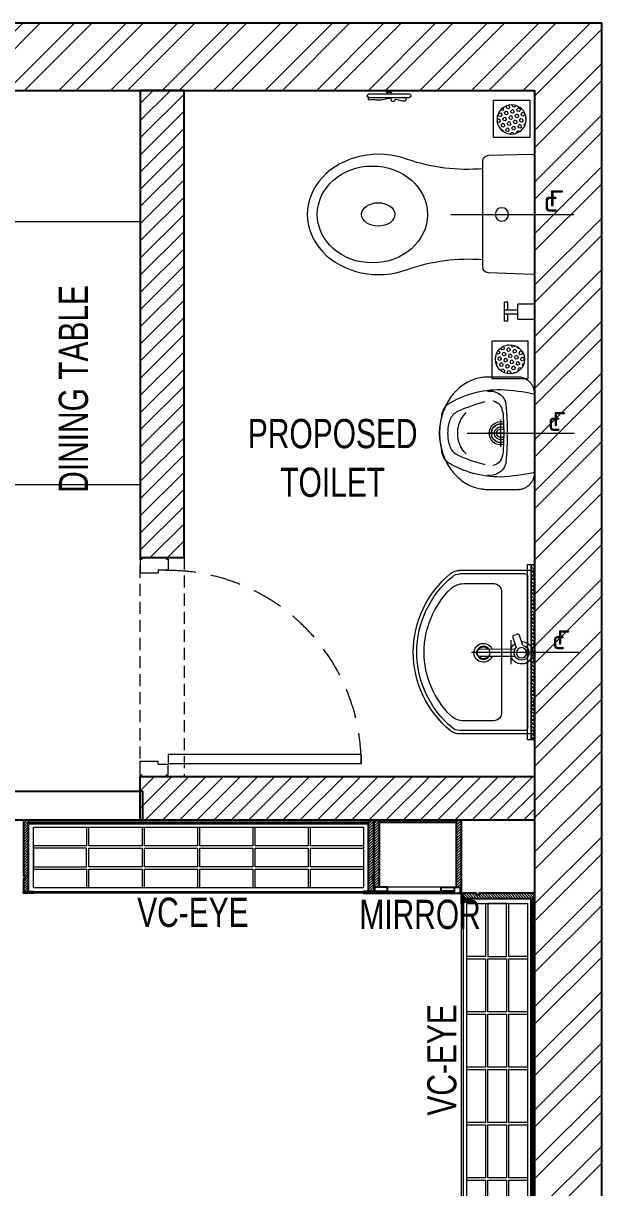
# Model space of a CAD drawing. Header units: feet. Extents: x 9387391 to 9401271, y -6779689 to -6765394.
# Drawn here: x 9399291 to 9401271, y -6769382 to -6765394 of the extents above; entities that cross this region are included whole.
import ezdxf

# ---------------------------------------------------------------- set-up
doc = ezdxf.new("R2010")
doc.units = ezdxf.units.FT
doc.header["$LTSCALE"] = 33
doc.header["$MEASUREMENT"] = 0
for name, pattern in [('a_p6_plan_L18$0$HIDDEN', [0.375, 0.25, -0.125]), ('CENTER', [2, 1.25, -0.25, 0.25, -0.25]), ('DOT2', [0.125, 0, -0.125]), ('HIDDEN', [9.524999999999995, 6.349999999999997, -3.174999999999998]), ('HIDDEN2', [4.7624999999999975, 3.174999999999998, -1.587499999999999])]:
    doc.linetypes.add(name, pattern=pattern)
doc.layers.add('A-WALL', color=1, linetype='Continuous')
for name, color, linetype, lineweight in [('centerline-toilets', 2, 'CENTER', 13), ('Door', 2, 'Continuous', 13), ('ele', 252, 'Continuous', 13), ('Fhitting', 152, 'Continuous', 30), ('LENS-DOOR', 34, 'Continuous', 20), ('LENS-PARTITION', 21, 'Continuous', 25), ('LENS-TEXT', 31, 'Continuous', 5), ('LENS_CURTAIN', 5, 'a_p6_plan_L18$0$HIDDEN', 9), ('LENS_TEXT', 31, 'Continuous', 5), ('LK-FF&E WALL', 1, 'Continuous', 9), ('LN-ELEVATION-1', 81, 'Continuous', 25), ('LN-ELEVATION-2', 103, 'Continuous', 20), ('LN-ELEVATION-3', 125, 'Continuous', 18), ('LN-ELEVATION-4', 145, 'Continuous', 13), ('LN-HATCH', 251, 'Continuous', 0), ('Mirror', 150, 'Continuous', 20), ('Panelling', 65, 'Continuous', 18), ('PARTITION', 22, 'Continuous', 30), ('PLANO-CARPET', 3, 'Continuous', 18), ('PLANO-TXT', 252, 'Continuous', 5), ('Toilet', 5, 'Continuous', 9)]:
    doc.layers.add(name, color=color, linetype=linetype, lineweight=lineweight)
doc.styles.add('LK TXT', font='GILC____.TTF', dxfattribs={"height": 100})
doc.styles.get("Standard").update_dxf_attribs({"font": 'GILC____.TTF'})
pattern_1 = [(45, (7858054.083674966, 3504049.203216764), (-4.490128060534575, 4.490128060534575), [])]

# ---------------------------------------------------------------- blocks, each defined once
blk = doc.blocks.new('VC HD 1200')
at = {"layer": 'LN-HATCH', "ltscale": 0.5}
h = blk.add_hatch(dxfattribs=at)
h.set_pattern_fill('ANSI31', color=256, scale=2)
h.set_pattern_definition([(45, (3760859.752907088, 1795248.935917533), (-4.490128060534575, 4.490128060534575), [])])
h.paths.add_polyline_path([(-1200, 250), (-1200, 60), (-1194, 60), (-1194, 50), (-1200, 50), (-1200, 6), (-1182, 6), (-1182, 250)])
h = blk.add_hatch(dxfattribs=at)
h.set_pattern_fill('ANSI31', color=256, scale=2)
h.set_pattern_definition(pattern_1)
h.paths.add_polyline_path([(0, 250), (0, 60), (-6, 60), (-6, 50), (0, 50), (0, 6), (-18, 6), (-18, 250)])
h = blk.add_hatch(dxfattribs=at)
h.set_pattern_fill('ANSI31', color=256, scale=2)
h.set_pattern_definition([(45, (7858047.083674965, 3504049.203216764), (-4.490128060534575, 4.490128060534575), [])])
h.paths.add_polyline_path([(-1165, 6), (-1165, 0), (-1200, 0), (-1200, 6)])
h = blk.add_hatch(dxfattribs=at)
h.set_pattern_fill('ANSI31', color=256, scale=2)
h.set_pattern_definition(pattern_1)
h.paths.add_polyline_path([(-28, 6), (-28, 0), (0, 0), (0, 6)])
at = {"layer": 'LN-ELEVATION-1', "ltscale": 0.5}
for points in [[(-1200, 250), (-1200, 60), (-1194, 60), (-1194, 50), (-1200, 50), (-1200, 6), (-1182, 6), (-1182, 250)], [(-18, 238), (-1182, 238), (-1182, 244), (-18, 244)], [(0, 250), (0, 60), (-6, 60), (-6, 50), (0, 50), (0, 6), (-18, 6), (-18, 250)], [(-1165, 6), (-1165, 0), (-1200, 0), (-1200, 6)], [(-35, 6), (-35, 0), (0, 0), (0, 6)]]:
    blk.add_lwpolyline(points, close=True, dxfattribs=at)
at = {"layer": 'LN-ELEVATION-3', "ltscale": 0.5}
for p, q in [((-1182, 250), (-18, 250)), ((-1165, 6), (-35, 6)), ((-35, 0), (-1165, 0))]:
    blk.add_line(p, q, dxfattribs=at)
for points in [[(-1165.000000000465, 226), (-35, 226), (-35, 18), (-1165.000000000465, 18)], [(-1165.000000000465, 226), (-983.3333333334886, 226), (-983.3333333334886, 162), (-1165.000000000465, 162)], [(-975.3333333334886, 226), (-793.6666666665112, 226), (-793.6666666665112, 162), (-975.3333333334886, 162)], [(-785.6666666665112, 226), (-603.9999999995342, 226), (-603.9999999995342, 162), (-785.6666666665112, 162)], [(-595.9999999995342, 226), (-414.3333333325572, 226), (-414.3333333325572, 162), (-595.9999999995342, 162)], [(-406.3333333325572, 226), (-224.6666666655801, 226), (-224.6666666655801, 162), (-406.3333333325572, 162)], [(-216.6666666655801, 226), (-34.99999999860302, 226), (-34.99999999860302, 162), (-216.6666666655801, 162)], [(-1165.000000000465, 90), (-983.3333333334886, 90), (-983.3333333334886, 154), (-1165.000000000465, 154)], [(-975.3333333334886, 154), (-793.6666666665112, 154), (-793.6666666665112, 90), (-975.3333333334886, 90)], [(-785.6666666665112, 154), (-603.9999999995342, 154), (-603.9999999995342, 90), (-785.6666666665112, 90)], [(-595.9999999995342, 154), (-414.3333333325572, 154), (-414.3333333325572, 90), (-595.9999999995342, 90)], [(-406.3333333325572, 154), (-224.6666666655801, 154), (-224.6666666655801, 90), (-406.3333333325572, 90)], [(-216.6666666655801, 154), (-34.99999999860302, 154), (-34.99999999860302, 90), (-216.6666666655801, 90)], [(-1165.000000000465, 82), (-983.3333333334886, 82), (-983.3333333334886, 18), (-1165.000000000465, 18)], [(-975.3333333334886, 82), (-793.6666666665112, 82), (-793.6666666665112, 18), (-975.3333333334886, 18)], [(-785.6666666665112, 82), (-603.9999999995342, 82), (-603.9999999995342, 18), (-785.6666666665112, 18)], [(-595.9999999995342, 82), (-414.3333333325572, 82), (-414.3333333325572, 18), (-595.9999999995342, 18)], [(-406.3333333325572, 82), (-224.6666666655801, 82), (-224.6666666655801, 18), (-406.3333333325572, 18)], [(-216.6666666655801, 82), (-34.99999999860302, 82), (-34.99999999860302, 18), (-216.6666666655801, 18)]]:
    blk.add_lwpolyline(points, close=True, dxfattribs=at)
blk = doc.blocks.new('MIRROR')
at = {"layer": 'LN-HATCH', "ltscale": 0.5}
h = blk.add_hatch(dxfattribs=at)
h.set_pattern_fill('ANSI31', color=256, scale=2)
h.set_pattern_definition([(45, (4060433.741624544, 1708720.786904081), (-4.490128060534575, 4.490128060534575), [])])
h.paths.add_polyline_path([(212.944788963403, 101.3407590774622), (230.944788963403, 101.3407590774622), (230.944788963403, -127.6592409225377), (212.944788963403, -127.6592409225377)])
h.paths.add_polyline_path([(230.944788963403, 95.34075907746227), (494.9447889634027, 95.34075907746227), (494.9447889634027, 101.3407590774622), (230.944788963403, 101.3407590774622)])
h.paths.add_polyline_path([(512.9447889634027, 101.3407590774622), (494.9447889634027, 101.3407590774622), (494.9447889634027, -127.6592409225377), (512.9447889634027, -127.6592409225377)])
at = {"layer": 'Defpoints'}
blk.add_lwpolyline([(512.9447889634027, 101.3407590774622), (212.944788963403, 101.3407590774622), (212.944788963403, -148.6592409225377), (512.9447889634027, -148.6592409225377)], close=True, dxfattribs=at)
at = {"layer": 'LN-ELEVATION-1'}
for points in [[(212.944788963403, 101.3407590774622), (230.944788963403, 101.3407590774622), (230.944788963403, -127.6592409225377), (212.944788963403, -127.6592409225377)], [(230.944788963403, 95.34075907746227), (494.9447889634027, 95.34075907746227), (494.9447889634027, 101.3407590774622), (230.944788963403, 101.3407590774622)], [(512.9447889634027, 101.3407590774622), (494.9447889634027, 101.3407590774622), (494.9447889634027, -127.6592409225377), (512.9447889634027, -127.6592409225377)], [(259.944788963403, -141.6592409225377), (259.944788963403, -127.6592409225377), (214.944788963403, -127.6592409225377), (214.944788963403, -148.6592409225377), (223.944788963403, -148.6592409225377), (223.944788963403, -147.1592409225377), (216.444788963403, -147.1592409225377), (216.444788963403, -141.6592409225377)], [(442.944788963403, -141.6592409225377), (442.944788963403, -127.6592409225377), (487.9447889634028, -127.6592409225377), (487.9447889634028, -148.6592409225377), (478.9447889634026, -148.6592409225377), (478.9447889634026, -147.1592409225377), (486.4447889634027, -147.1592409225377), (486.4447889634027, -141.6592409225377)], [(504.944788963403, -148.6592409225377), (504.944788963403, -147.1592409225377), (509.444788963403, -147.1592409225377), (509.444788963403, -129.1592409225377), (487.9447889634028, -129.1592409225377), (487.9447889634028, -127.6592409225377), (510.9447889634028, -127.6592409225377), (510.9447889634028, -148.6592409225377)]]:
    blk.add_lwpolyline(points, close=True, dxfattribs=at)
at = {"layer": 'LN-ELEVATION-2', "color": 4, "lineweight": 0}
blk.add_lwpolyline([(216.444788963403, -141.6592409225377), (486.4447889634027, -141.6592409225377), (486.4447889634027, -147.1592409225377), (216.444788963403, -147.1592409225377)], close=True, dxfattribs=at)
at = {"layer": 'LN-ELEVATION-2'}
blk.add_lwpolyline([(259.944788963403, -141.6592409225377), (442.944788963403, -141.6592409225377), (442.944788963403, -127.6592409225377), (259.944788963403, -127.6592409225377)], close=True, dxfattribs=at)
at = {"layer": 'LN-ELEVATION-4', "ltscale": 0.5}
blk.add_line((478.9447889634026, -148.6592409225377), (223.944788963403, -148.6592409225377), dxfattribs=at)
blk = doc.blocks.new('*U49')
at = {"layer": 'LENS-DOOR'}
for p, q in [((547491.5340860963, 1778573.792470721), (547491.5340861015, 1779235.250802686)), ((547522.7840861022, 1779235.250802684), (547491.5340861015, 1779235.250802686)), ((547522.7840861022, 1779235.250802684), (547522.7840861016, 1778573.792470719)), ((547447.2632527504, 1778568.584137418), (547452.4715860962, 1778568.584137408)), ((547447.2632527743, 1778484.134138692), (547447.2632527504, 1778568.584137418)), ((547452.4715860964, 1778573.792470733), (547488.9299194291, 1778573.792470716)), ((547452.4715860962, 1778568.584137408), (547452.4715860964, 1778573.792470733)), ((547488.9299194384, 1778539.938304114), (547488.9299194291, 1778573.792470716)), ((547522.7840861016, 1778573.792470719), (547491.5340860963, 1778573.792470721)), ((548192.0549194515, 1778573.792470724), (548155.5965861143, 1778573.792470736)), ((548155.5965861165, 1778539.938304106), (548155.5965861143, 1778573.792470736)), ((548192.0549194464, 1778568.584137404), (548192.0549194515, 1778573.792470724)), ((548197.2632527575, 1778568.584137418), (548192.0549194464, 1778568.584137404)), ((548197.2632527836, 1778484.134138692), (548197.2632527575, 1778568.584137418)), ((547488.9299194384, 1778539.938304114), (547499.3465860976, 1778539.938304108)), ((547499.3465860976, 1778478.925805358), (547499.3465860976, 1778539.938304108)), ((548145.1799194434, 1778478.925805357), (548145.179919441, 1778539.938304097)), ((548155.5965861165, 1778539.938304106), (548145.179919441, 1778539.938304097)), ((547447.2632527743, 1778484.134138692), (547452.4715860921, 1778484.13413871)), ((547452.471586094, 1778478.925805357), (547452.4715860921, 1778484.13413871)), ((547452.471586094, 1778478.925805357), (547499.3465860976, 1778478.925805358)), ((548192.0549194443, 1778478.925805349), (548145.1799194434, 1778478.925805357)), ((548192.0549194443, 1778478.925805349), (548192.0549194564, 1778484.134138692)), ((548197.2632527836, 1778484.134138692), (548192.0549194564, 1778484.134138692))]:
    blk.add_line(p, q, dxfattribs=at)
at = {"layer": 'LENS-DOOR', "color": 7, "linetype": 'HIDDEN2', "extrusion": (0, 0, -1)}
blk.add_ellipse((547491.5340860963, 1778573.792470721), major_axis=(661.4583333314192, 0.0034430794273162), ratio=0.9999999979146826, start_param=-1.570791121506941, end_param=0.0512086788949202, dxfattribs=at)
blk = doc.blocks.new('Wash Basin')
at = {"layer": 'PARTITION', "lineweight": 9}
h = blk.add_hatch(dxfattribs=at)
h.set_pattern_fill('ANSI38', color=256, scale=70, angle=989.9999999999998, style=0, double=1)
h.set_pattern_definition([(314.9999999999998, (-64.71346578747034, -33.32481618935708), (6.187184335382297, 6.187184335382283), []), (44.99999999999993, (-64.71346578747034, -33.32481618935708), (6.187184335382312, 18.56155300614686), [21.875, -13.125])])
h.paths.add_polyline_path([(300.0941287651658, -21.98777738737408), (-300.0941287651658, -22.00000000058208), (-300.0941287651658, -34.00000000058208), (300.0941287651658, -33.98777738737408)])
at = {"layer": 'centerline-toilets', "linetype": 'HIDDEN', "ltscale": 10}
blk.add_line((0, -238.0678792903709), (0, 129.808006190935), dxfattribs=at)
at = {"layer": 'Mirror', "ltscale": 0.5}
blk.add_lwpolyline([(-300.0941287651658, -34.00000000058208), (-300.0941287651658, -46.00000000058208), (300.0941287651658, -46.00000000058208), (300.0941287651658, -34.00000000058208)], close=True, dxfattribs=at)
at = {"layer": 'Panelling', "lineweight": 9}
blk.add_lwpolyline([(-300.0941287651658, -22.00000000058208), (-300.0941287651658, -34.00000000058208), (300.0941287651658, -34.00000000058208), (300.0941287651658, -22.00000000058208)], close=True, dxfattribs=at)
at = {"layer": 'Toilet', "ltscale": 100}
for p, q in [((-280, -32.00000000058208), (-280, -278.3423135242919)), ((-270, -22.00000000058208), (270, -22.00000000058208)), ((280, -32.00000000058208), (280, -278.3423135242919)), ((-268, -55.00000000058207), (-268, -278.3423135242919)), ((-258, -45.00000000058207), (258, -45.00000000058207)), ((268, -55.00000000058207), (268, -278.3423135242919)), ((-14.75394256017171, -88.57836779823992), (-14.58294607303105, -207.8757586760221)), ((10.97367832274176, -207.8757587235195), (10.80268183583394, -88.55792254640254))]:
    blk.add_line(p, q, dxfattribs=at)
blk.add_lwpolyline([(23.11144540272653, -61.62355844548438), (57.69729334814474, -73.5425448747119, -0.4142135623700193), (61.41500012157485, -81.17003832559566), (57.50521344458684, -92.51523855014239, -0.4142135623687794), (49.87771999370306, -96.23294532380532), (16.08098082058132, -84.58590182231274)], format="xyb", dxfattribs=at)
blk.add_lwpolyline([(40.65695853624492, -103.2068005428882), (-41.09953799587674, -103.2068005428882)], dxfattribs=at)
blk.add_lwpolyline([(-235, -264.0271915069043, 0.1918964941694492), (-217.1874080155976, -308.7300831892808, 0.4202357661762754), (217.1874080155976, -308.7300831893172, 0.191896494169451), (235, -264.0271915069115), (235, -160.5000000005821, 0.4142135623730951), (210, -135.5000000005821), (-210, -135.5000000005821, 0.4142135623730951), (-235, -160.5000000005821)], format="xyb", close=True, dxfattribs=at)
for centre, radius in [((-1.975630321074277, -66.50000000058208), 17.5), ((-1.975630321074277, -196.7635957537459), 22.5)]:
    blk.add_circle(centre, radius, dxfattribs=at)
for centre, radius, start, end in [((-270, -32.00000000058208), 10, 90, 180), ((270, -32.00000000058208), 10, 0, 90), ((-258, -55.00000000058207), 10, 90, 180), ((258, -55.00000000058207), 10, 0, 90), ((-1.975630321074277, -197.065354476148), 32.14736256360053, 113.0897544120751, 66.24597926171971), ((-1.975630321074277, -196.7635957537459), 20.45924138120723, 128.0403438055863, 237.2899289984687), ((-1.975630321074277, -196.7635957537459), 20.45924138120723, 304.4732923270086, 50.73322655079215), ((-230, -278.3423135242919), 50, 180, 218.4460647329942), ((-230, -278.3423135242919), 38, 180, 218.4460647329942), ((230, -278.3423135242919), 38, 321.5539352670057, 0), ((230, -278.3423135242919), 50, 321.5539352670057, 0), ((0, -89.26318603751132), 347.736813963071, 219.2825773815098, 320.7174226184902), ((0, -89.25957125263085), 335.7404287479508, 219.3129523468507, 320.6870476531492)]:
    blk.add_arc(centre, radius, start, end, dxfattribs=at)
for centre, major_axis, ratio, start_param, end_param in [((-1.975630321074277, -66.50000000058208), (-0.0007244262846731, 38.33493659709939), 0.9999999997470119, 4.720493185551212, 9.081981632517541), ((-1.975630321074277, -66.50000000058208), (-0.161652407392657, -25.55611315046938), 0.9999999997364025, 1.769108159146172, 7.074098355705205), ((-1.975630321074277, -66.50000000058208), (-0.0007244262846731, 38.33493659709939), 0.9999999997470119, 3.484555387064545, 4.08357603994855), ((-1.80463387700729, -207.8757586997708), (-9.035631208577575, 9.035631208577575), 0.9999999999964067, 0.7853981615407268, 3.926990815130519)]:
    blk.add_ellipse(centre, major_axis=major_axis, ratio=ratio, start_param=start_param, end_param=end_param, dxfattribs=at)
at = {"layer": 'centerline-toilets', "linetype": 'DOT2', "insert": (33.33187728072517, 61.84688704169094), "char_height": 75, "width": 495.826660318515, "attachment_point": 5, "rotation": 90}
blk.add_mtext('{\\fISOCPEUR|b0|i0|c0|p34;℄}', dxfattribs=at)
blk = doc.blocks.new('DLF-RSP-AR-CD-DWG-4DT-3113$0$X-TYPICAL TOILET UPPER FLOORS - 02$0$urinals')
at = {"layer": 'Toilet'}
for p, q in [((-4.5475e-12, -15.56661428403458), (-4.5475e-12, 8.286377168158651)), ((-46.09715475669872, -115.0000000000218), (46.09715475669327, -115.0000000000218)), ((-2.7285e-12, -105.4429753783333), (-2.7285e-12, -161.0971547567169))]:
    blk.add_line(p, q, dxfattribs=at)
blk.add_lwpolyline([(134.9999999999991, 0), (-134.9999999999991, 0, 0.0369487664006767), (-149.9999999999982, -116.1503670555612, 0.1380941034158666), (-99.77423321075003, -297.0872948749238, 0.2217213641091726), (-52.01775628641091, -317.8890631478586, 0.0626559245730378), (-8.49796933122e-05, -325.0000017671497, 0.0626559245730475), (52.01758632703338, -317.8890631478586, 0.2217207008690154), (99.77423321075003, -297.0872948749238, 0.1380941034158641), (149.9999999999982, -116.1503670555685, 0.0369487664006777)], format="xyb", close=True, dxfattribs=at)
for centre, radius, start, end in [((-94.27481093352071, -144.9234715912316), 47.11810289109449, 93.37081731520148, 154.4824387253665), ((-71.39627009237483, -149.8700101487557), 40.22765506777335, 106.7015627441882, 169.7250358418294), ((3.245766915242711, -1238.155136518551), 1144.670244824663, 90.16246512528313, 95.02645179237909), ((-50.51241933281471, -225.3451602337737), 118.5326152894133, 89.54541335481511, 105.8857460775884), ((-0.1277772639159593, -996.2166668547361), 890.7737006409425, 89.99178119205142, 93.18195442305822), ((-2.7285e-12, -115.0000000000218), 40, 167.4279671994436, 12.57203280055641), ((-2.7285e-12, -115.0000000000218), 33, 164.1813978616258, 15.81860213837415), ((-2.7285e-12, -115.0000000000218), 32, 163.604929760328, 16.39507023967201), ((-2.7285e-12, -115.0000000000218), 22.62135413059903, 155.6653304376655, 24.33466956233444), ((-2.7285e-12, -115.0000000000218), 14.7323792469192, 139.9108800322804, 40.08911996771955), ((-3.245766915251806, -1238.155136518551), 1144.670244824663, 84.9735482076209, 89.83753487471687), ((0.1277772639068644, -996.2166668547361), 890.7737006409425, 86.81804557694178, 90.0082188079486), ((50.51241933280562, -225.3451602337737), 118.5326152894133, 74.1142539224116, 90.45458664518488), ((71.39627009236665, -149.8700101487557), 40.22765506777335, 10.27496415817055, 73.29843725581178), ((94.27481093351253, -144.9234715912316), 47.11810289109449, 25.51756127463352, 86.62918268479851), ((-90.95333014834432, -152.7329236622463), 53.77394921319929, 148.4868266886055, 188.6401109395215), ((90.95333014833614, -152.7329236622463), 53.77394921319929, 351.3598890604785, 31.51317331139444), ((413.8982963433118, -38.37868533186702), 538.1616565584166, 193.993991329024, 204.5632062434074), ((-413.8982963433209, -38.37868533186702), 538.1616565584166, 335.4367937565926, 346.006008670976), ((-1.627792572718135, -165.2706388237202), 97.64476427368265, 224.9999999998895, 270.9551967833812), ((1.62779257270995, -165.2706388237202), 97.64476427368265, 269.0448032166188, 315.0000000001105), ((-30.08631462571975, -241.3059337647355), 50, 204.5632062434074, 250.460635897111), ((30.08631462571157, -241.3059337647355), 50, 289.539364102889, 335.4367937565926), ((-1.533770255527997, -160.8517433121305), 135.3705133602697, 250.460635897111, 270.6491845270783), ((1.533770255519812, -160.8517433121305), 135.3705133602697, 269.3508154729217, 289.539364102889)]:
    blk.add_arc(centre, radius, start, end, dxfattribs=at)
blk.add_open_spline([(135.0000000000218, 0), (105.3353530385498, 0), (75.67070607707728, 0), (-13.32323480733907, 2.274e-13), (-72.65252873028328, 2.274e-13), (-132.6900719520337, 2.274e-13), (-133.3983212508398, 2.274e-13), (-134.281768448908, 2.274e-13), (-134.4569663481699, 2.274e-13), (-134.747600608502, 2.274e-13), (-134.8630369695722, 2.274e-13), (-135.0060892340055, 2.274e-13), (-135.0064624712894, -1.193277512e-07), (-135.0170531848381, -2.2849590096e-06), (-135.0223488443722, -4.0993359107e-06), (-135.0382367304996, -1.1737902696e-05), (-135.0488298646186, -1.97575291168e-05), (-135.0806128910378, -5.26041751527e-05), (-135.1018064074043, -8.62189622239e-05), (-135.1654014043424, -0.0002222625089416), (-135.207817332803, -0.0003598904754654), (-135.3351225205075, -0.0009139553433215), (-135.4200691828771, -0.001471573562867), (-135.6751356392894, -0.0037122140454358), (-135.8454819154825, -0.005963027991811), (-136.3574010580367, -0.0150109124137998), (-136.6998544433754, -0.0241035279482276), (-137.7305242649482, -0.0607541935196423), (-138.4220536117127, -0.097686986413919), (-140.5080748643645, -0.2474448411821868), (-141.9140495439027, -0.3992694707415012), (-146.1615007839476, -1.02114614714037), (-149.0331357298746, -1.658535092420152), (-154.7518101202553, -3.41613828127015), (-157.5984620125504, -4.536659711778838), (-163.1465284251908, -7.264764980859354), (-165.8474082270705, -8.872454711613045), (-170.981741827156, -12.53873878342233), (-173.4146413081869, -14.5971666483058), (-177.906166885367, -19.08908202548741), (-179.9643754122968, -21.52215186033345), (-183.6301907623958, -26.65676477099555), (-185.2376312556147, -29.35775349851633), (-187.9652297344436, -34.90597265862334), (-189.0854937427912, -37.75266842165093), (-190.8425938294221, -43.47137026403243), (-191.4797371708415, -46.34298888964758), (-191.9919097605824, -49.84306461127676), (-192.077374217121, -50.50936302376794), (-192.2977468813131, -52.49991862553179), (-192.3966084331296, -53.81579509073117), (-192.4734941441805, -55.66879078878696), (-192.4883196677314, -56.21857700367218), (-192.496870256929, -56.88770939302139), (-192.4980415940107, -57.00997546670373), (-192.4992414002611, -57.19748434012058), (-192.4995479992234, -57.26283923326923), (-192.4998738983178, -57.37188175668461), (-192.4999546497274, -57.41559451898957), (-192.4999950294581, -57.47262341266742), (-192.4999998312229, -57.48595819937031), (-192.5000003243775, -57.52595679718206), (-192.4999999999782, -57.60927353243437), (-192.4999999999782, -57.72001920997377), (-192.4999999999782, -57.77539204874369), (-192.4999999999782, -57.94151056505302), (-192.4999999999782, -58.05225624259264), (-192.4999999999782, -58.38449327521129), (-192.4999999999782, -58.60598463029032), (-192.4999999999782, -59.27045869552739), (-192.4999999999782, -59.71344140568567), (-192.4999999999782, -61.04238953616004), (-192.4999999999782, -61.92835495647637), (-192.4999999999782, -64.58625121742534), (-192.4999999999782, -66.35818205805799), (-192.4999999999782, -71.67397457995594), (-192.4999999999782, -75.21783626122124), (-192.4999999999782, -85.84942130501715), (-192.4999999999782, -92.93714466754773), (-192.4999999999782, -114.2003147551393), (-192.4999999999782, -128.3757614802005), (-192.4999999999782, -146.0625065335298), (-192.4999999999782, -144.5738048617977), (-192.4999999999782, -149.2112419741259), (-192.4999999999782, -150.3373807581863), (-192.4999999999782, -153.7157971103672), (-192.4999999999782, -155.9680746784879), (-192.4999999999782, -158.5060066698138), (-192.4999999999782, -158.7916610930192), (-192.4999999999782, -159.2427020504906), (-192.4999999999782, -159.4080885847565), (-192.4999999999782, -159.6877588407215), (-192.4999999999782, -159.8020425624204), (-192.4999999999782, -159.9401879191086), (-192.4999999999782, -159.9640495540977), (-192.4999999999782, -160.0097689728666), (-192.499996421247, -160.0440525330155), (-192.4999643757641, -160.104952970559), (-192.4999385281542, -160.1354066471763), (-192.4998314906368, -160.2267780325826), (-192.4997208060357, -160.2877060969351), (-192.4992706129669, -160.4705315680455), (-192.4988129651545, -160.5924702530042), (-192.4969661832839, -160.9584502616815), (-192.4951032094926, -161.2026555415623), (-192.4876087275813, -161.9359178476325), (-192.4800716371877, -162.4256213779233), (-192.4497571986702, -163.8972417424418), (-192.4192763048381, -164.8816689491061), (-192.2963859407732, -167.8443601815493), (-192.1725217451708, -169.8320432125226), (-191.6702797904039, -175.8273667212115), (-191.1611082412308, -179.8674218867413), (-189.2689630843825, -190.9417939809036), (-187.5187975353817, -198.0301520545986), (-182.8335725814559, -212.1757821290298), (-179.8980525958225, -219.2325052385784), (-172.8234117350846, -233.0968568300414), (-168.6841000434473, -239.9037905012674), (-159.2549403987001, -253.0454586305236), (-153.9652371668557, -259.379470229105), (-142.3610169376685, -271.3688433516364), (-136.0469754966913, -277.0235842421638), (-122.5830627030569, -287.4852784505018), (-115.4339174138625, -292.2918274844595), (-100.5336337623292, -300.9411013099287), (-92.78333124286517, -304.7837051255591), (-76.93540386034736, -311.4502324650508), (-68.83856359988783, -314.2743166926488), (-52.54813771902468, -318.9094578767903), (-44.3551540822018, -320.7208905446411), (-28.09766422605981, -323.3885338293181), (-20.03351017174828, -324.2452316631242), (-9.424407998249535, -324.8186507928577), (-6.740670549843343, -324.9146929727227), (-2.541294352623708, -324.9908912051677), (-1.014315851566152, -325.0028880619856), (2.036791116084486, -324.9959492932932), (3.569827181100436, -324.9769325151441), (8.189732633019958, -324.8718838178048), (11.29743471029269, -324.7378363960885), (20.68934946575928, -324.1333461154121), (27.04290265062991, -323.4601654556735), (41.80139781238676, -321.2305755023596), (50.23999478411247, -319.4658943264186), (67.03734023472111, -314.8652250617469), (75.39541298363952, -312.0287856304914), (91.75936961286243, -305.2736148746307), (99.7643516501057, -301.3546813595407), (115.1434400448929, -292.4912148852103), (122.5165764177182, -287.5468142099547), (136.3756982075897, -276.758097672075), (142.8608430866302, -270.9142526187757), (154.7380516223206, -258.5122041911341), (160.1295767143733, -251.9547274426545), (169.6852635787454, -238.3524876585086), (173.8492842636328, -231.3085654467875), (180.8978067359608, -216.9779216659792), (183.7825645728694, -209.6919949490896), (188.3007156192507, -195.1140848347474), (189.9346737316168, -187.8227087036603), (191.1840609344508, -179.3163223890908), (191.3580380264129, -178.0039348904486), (191.8233173539161, -174.0784034933799), (192.057946061775, -171.4769170618926), (192.282645325045, -167.9054949954279), (192.3343052322775, -166.9187583098144), (192.4580821737554, -163.9678661429329), (192.4989909393634, -162.013038042752), (192.5000275633615, -159.9821342127634), (192.5000000000218, -159.9224785452215), (192.5000000000218, -159.79307529839), (192.5000000000218, -159.7283736749743), (192.5000000000218, -159.5342688047269), (192.5000000000218, -159.4048655578954), (192.5000000000218, -159.0166558174007), (192.5000000000218, -158.7578493237377), (192.5000000000218, -157.9814298427484), (192.5000000000218, -157.4638168554225), (192.5000000000218, -155.9109778934439), (192.5000000000218, -154.8757519187916), (192.5000000000218, -151.7700739948347), (192.5000000000218, -149.6996220455301), (192.5000000000218, -143.4882661976162), (192.5000000000218, -144.347362299007), (192.5000000000218, -131.9246506031793), (192.5000000000218, -123.642842805961), (192.5000000000218, -98.79741941430552), (192.5000000000218, -82.23380381986885), (192.5000000000218, -64.84578365063203), (192.5000000000218, -64.0213790758321), (192.5000000000218, -61.54816535143254), (192.5000000000218, -59.89935620183292), (192.5000000000218, -58.00998844622473), (192.5000000000218, -57.76942984021594), (192.5000000000218, -57.49274907784002), (192.499998838924, -57.47911258059002), (192.4999756668194, -57.44431269662868), (192.4999561805543, -57.4269094915121), (192.4998739944462, -57.37469011354438), (192.499787567282, -57.3398641780534), (192.4994331634852, -57.23534753620175), (192.4990700643893, -57.16561799409532), (192.4975985787632, -56.95627575957587), (192.4961080012763, -56.81650945311571), (192.4900940107291, -56.39661016926675), (192.4840282944246, -56.11587673401686), (192.4595555625769, -55.2713907425973), (192.4348721360084, -54.70535101709879), (192.3348933918678, -52.99906669626466), (192.2336529024164, -51.85063392816892), (191.8201097009723, -48.38130602370188), (191.3976066809859, -46.03606142272087), (190.0123624707134, -40.43900391265924), (188.9035838720251, -37.18247124511481), (186.0547772968666, -30.82026903956307), (184.3144513501752, -27.71555679796666), (180.2457153816676, -21.83694617079323), (177.9175711211701, -19.06409479178683), (172.7827831035551, -14.00634504821505), (169.9769390510123, -11.72221112323927), (164.0463850254914, -7.747615767943671), (160.9227285040119, -6.057372140880033), (154.5371660888572, -3.309309329362349), (151.2761959855666, -2.251153484609176), (144.7863564140075, -0.7410639178328893), (141.558048455473, -0.2884559583496866), (137.2641564939213, -0.0330454220411411), (136.1252210402749, 0), (135.0000000000218, 0)], degree=3, knots=[0, 0, 0, 0, 0.3296071884608014, 0.3296071884608014, 0.9888215653824044, 0.9888215653824044, 0.9966910020358062, 0.9966910020358062, 0.9986376453609405, 0.9986376453609405, 0.9999202715950525, 0.9999202715950525, 1.000227114965755, 1.000227114965755, 1.000533958336457, 1.000533958336457, 1.001147645077862, 1.001147645077862, 1.002375018560673, 1.002375018560673, 1.004829765526294, 1.004829765526294, 1.009739259457536, 1.009739259457536, 1.019558247320021, 1.019558247320021, 1.039196223044989, 1.039196223044989, 1.078472174494926, 1.078472174494926, 1.1570240773948, 1.1570240773948, 1.314127883194549, 1.314127883194549, 1.471231688994297, 1.471231688994297, 1.628335494794045, 1.628335494794045, 1.785439300593793, 1.785439300593793, 1.942543106393542, 1.942543106393542, 2.09964691219329, 2.09964691219329, 2.256750717993039, 2.256750717993039, 2.413854523792787, 2.413854523792787, 2.45094359105979, 2.45094359105979, 2.525121725593796, 2.525121725593796, 2.55664088826819, 2.55664088826819, 2.563698676682492, 2.563698676682492, 2.567478738951607, 2.567478738951607, 2.570009988159922, 2.570009988159922, 2.570782632421826, 2.570782632421826, 2.572327920945634, 2.572327920945634, 2.573873209469442, 2.573873209469442, 2.576963786517057, 2.576963786517057, 2.583144940612287, 2.583144940612287, 2.595507248802747, 2.595507248802747, 2.620231865183668, 2.620231865183668, 2.669681097945509, 2.669681097945509, 2.768579563469191, 2.768579563469191, 2.966376494516556, 2.966376494516556, 3.361970356611286, 3.361970356611286, 3.459960077400161, 3.459960077400161, 3.491387206257657, 3.491387206257657, 3.55424146397265, 3.55424146397265, 3.562213215317918, 3.562213215317918, 3.566828653483477, 3.566828653483477, 3.570017966647174, 3.570017966647174, 3.57068387273989, 3.57068387273989, 3.57129385740351, 3.57129385740351, 3.57190384206713, 3.57190384206713, 3.573123811394369, 3.573123811394369, 3.575563750048849, 3.575563750048849, 3.580443627357808, 3.580443627357808, 3.590203381975726, 3.590203381975726, 3.609722891211562, 3.609722891211562, 3.648761909683234, 3.648761909683234, 3.726839946626579, 3.726839946626579, 3.861362010243008, 3.861362010243008, 3.995884073859437, 3.995884073859437, 4.130406137475866, 4.130406137475866, 4.264928201092295, 4.264928201092295, 4.399450264708724, 4.399450264708724, 4.533972328325153, 4.533972328325153, 4.668494391941582, 4.668494391941582, 4.803016455558011, 4.803016455558011, 4.93753851917444, 4.93753851917444, 5.072060582790869, 5.072060582790869, 5.118026198867305, 5.118026198867305, 5.144558031518944, 5.144558031518944, 5.171089864170584, 5.171089864170584, 5.224153529473863, 5.224153529473863, 5.330280860080422, 5.330280860080422, 5.468862833682332, 5.468862833682332, 5.607444807284243, 5.607444807284243, 5.746026780886153, 5.746026780886153, 5.884608754488064, 5.884608754488064, 6.023190728089974, 6.023190728089974, 6.161772701691885, 6.161772701691885, 6.300354675293795, 6.300354675293795, 6.438936648895706, 6.438936648895706, 6.577518622497616, 6.577518622497616, 6.60287550622664, 6.60287550622664, 6.653589273684687, 6.653589273684687, 6.673028302144214, 6.673028302144214, 6.711906359063266, 6.711906359063266, 6.71371198576324, 6.71371198576324, 6.715517612463215, 6.715517612463215, 6.719128865863165, 6.719128865863165, 6.726351372663065, 6.726351372663065, 6.740796386262864, 6.740796386262864, 6.769686413462464, 6.769686413462464, 6.827466467861662, 6.827466467861662, 6.943026576660058, 6.943026576660058, 7.174146794256852, 7.174146794256852, 7.63638722945044, 7.63638722945044, 7.659393868747179, 7.659393868747179, 7.705407147340659, 7.705407147340659, 7.712120410764156, 7.712120410764156, 7.713128470941848, 7.713128470941848, 7.71413653111954, 7.71413653111954, 7.716152651474923, 7.716152651474923, 7.720184892185691, 7.720184892185691, 7.728249373607226, 7.728249373607226, 7.744378336450297, 7.744378336450297, 7.776636262136437, 7.776636262136437, 7.841152113508718, 7.841152113508718, 7.970183816253281, 7.970183816253281, 8.148440131053812, 8.148440131053812, 8.32669644585434, 8.32669644585434, 8.504952760654874, 8.504952760654874, 8.683209075455405, 8.683209075455405, 8.861465390255937, 8.861465390255937, 9.039721705056468, 9.039721705056468, 9.217978019857, 9.217978019857, 9.283185307179586, 9.283185307179586, 9.283185307179586, 9.283185307179586], dxfattribs=at)
blk = doc.blocks.new('jALI')
at = {"layer": 'Toilet', "ltscale": 5}
h = blk.add_hatch(dxfattribs=at)
h.set_pattern_fill('HEX', color=256, scale=50, angle=135, double=1)
h.set_pattern_definition([(135, (-344825.8629864738, 460708.1869492117), (-7.654655446197432, -7.65465544619743), [6.25, -12.5]), (255, (-344825.8629864738, 460708.1869492117), (10.4564537967226, -2.80179835052517), [6.25, -12.5]), (195, (-344830.2824038562, 460712.6063665941), (2.801798350525164, -10.4564537967226), [6.25, -12.5])])
edge = h.paths.add_edge_path()
edge.add_arc((-393187.5478222936, 163647.6289079433), 50, -90, 270)
blk.add_lwpolyline([(-393249.5478222936, 163581.8745342398), (-393125.5478222936, 163581.8745342398), (-393125.5478222936, 163709.3782789116), (-393249.5478222936, 163709.3782789116)], close=True, dxfattribs=at)
blk.add_circle((-393187.5478222936, 163647.6289079433), 50, dxfattribs=at)
blk = doc.blocks.new('Urinal')
at = {"layer": 'centerline-toilets', "linetype": 'HIDDEN', "ltscale": 10}
blk.add_line((0, 230.8758839690709), (0, -137.000001512235), dxfattribs=at)
at = {"layer": 'Fhitting', "lineweight": 0, "ltscale": 0.5, "rotation": 180}
blk.add_blockref('DLF-RSP-AR-CD-DWG-4DT-3113$0$X-TYPICAL TOILET UPPER FLOORS - 02$0$urinals', (0, -4.656613e-10), dxfattribs=at)
at = {"layer": 'Fhitting', "lineweight": 0, "ltscale": 0.5, "xscale": -1, "rotation": 90}
blk.add_blockref('jALI', (163394.4367869734, -393103.5478222946), dxfattribs=at)
at = {"layer": 'centerline-toilets', "linetype": 'DOT2', "insert": (-31.35624695965089, -69.03888236299099), "char_height": 75, "width": 495.826660318515, "attachment_point": 5, "rotation": 269.99999999999994}
blk.add_mtext('{\\fISOCPEUR|b0|i0|c0|p34;℄}', dxfattribs=at)
blk = doc.blocks.new('WC')
at = {"layer": 'centerline-toilets', "linetype": 'HIDDEN', "ltscale": 10}
blk.add_line((0, 286.2958382707602), (0, -134.6853325402244), dxfattribs=at)
at = {"layer": 'Toilet'}
for p, q in [((-412.7979797990993, 566.9391568473073), (-412.7979797990993, 428.9391568473075)), ((-400.7979797990993, 566.9391568473073), (-400.7979797990993, 428.9391568473075)), ((-418.7979797990992, 506.9391568473074), (-424.7979797990992, 506.9391568473074)), ((-424.7979797990992, 506.9391568473074), (-424.7979797990992, 488.9391568473074)), ((-418.7979797990992, 488.9391568473074), (-424.7979797990992, 488.9391568473074)), ((-418.7979797990992, 506.9391568473074), (-418.7979797990992, 488.9391568473074)), ((-418.7979797990992, 503.9391568473075), (-412.7979797990993, 503.9391568473075)), ((-418.7979797990992, 491.9391568473074), (-412.7979797990993, 491.9391568473074)), ((180.5927414200269, 176.815278308868), (-182.556142896181, 176.815278308868)), ((-205.7725320039317, 5.926001816396819), (-201.7160837631672, 157.2330230183852)), ((205.7725320039317, 5.926001816396819), (199.7526822867803, 157.2330230183852)), ((-200.0543949760031, 0), (200.0543949760031, 0))]:
    blk.add_line(p, q, dxfattribs=at)
at = {"layer": 'Toilet', "ltscale": 100}
for p, q in [((366.0861393199302, 102.9920874625677), (300.3083048430271, 102.9920874625095)), ((300.30830484326, 91.54852218885208), (300.3083048430271, 102.9920874625095)), ((326.331082917517, 91.54852218885208), (300.30830484326, 91.54852218885208)), ((326.331082917517, 102.9920874625095), (326.331082917517, 57.21782636787975)), ((340.063361245906, 102.9920874625095), (340.0633612461388, 57.21782636787975)), ((366.086139320163, 91.54852218891027), (340.0633612461388, 91.54852218885208)), ((366.086139320163, 91.54852218891027), (366.086139320163, 102.9920874625677)), ((307.1744440074545, -4.074536e-10), (307.1744440074545, 57.21782636787975)), ((359.2200001559686, 57.21782636793796), (307.1744440074545, 57.21782636787975)), ((359.2200001559686, 57.21782636793796), (359.2200001559686, -3.49246e-10)), ((359.2200001559686, -3.49246e-10), (307.1744440074545, -4.074536e-10))]:
    blk.add_line(p, q, dxfattribs=at)
at = {"layer": 'Toilet'}
blk.add_circle((-0.2857134367804974, 111.5676235100181), 22.88713054731488, dxfattribs=at)
for centre, radius, start, end in [((-406.7979797990992, 566.9391568473073), 6, 0, 180), ((-406.7979797990992, 428.9391568473075), 6, 180, 0), ((-776.4252137581352, 231.0819697503539), 622.2680866278017, 354.9970003378784, 19.06186307169785), ((776.0328844110481, 226.3990844733362), 623.4432827196409, 160.519589047048, 184.5616761992302), ((-182.4380497655365, 157.5352372747657), 19.28040269973926, 90.35094080903318, 180.8981301276673), ((180.4746482893824, 157.5352372747657), 19.28040269973926, 359.1018698723327, 89.64905919096681), ((-200.0543949760031, 5.72178263682872), 5.72178263682872, 177.9545915110681, 270), ((200.0543949760031, 5.72178263682872), 5.72178263682872, 270, 2.045408488931865)]:
    blk.add_arc(centre, radius, start, end, dxfattribs=at)
at = {"layer": 'Toilet', "extrusion": (0, 0, -1)}
for centre, major_axis, ratio, start_param, end_param in [((0, 533.5337650458841), (-8.43e-14, -244.6286735628217), 0.8420279271674843, 7.436325980537995, 11.41322994100081), ((0, 535.0673360529563), (-1.97e-14, -57.2178263682872), 0.7, 1.570796326794896, 7.853981633974482)]:
    blk.add_ellipse(centre, major_axis=major_axis, ratio=ratio, start_param=start_param, end_param=end_param, dxfattribs=at)
blk.add_ellipse((0, 555.0129157723858), major_axis=(-6.5e-14, -188.8188270153477), ratio=0.8787878787878787, dxfattribs=at)
at = {"layer": 'Toilet'}
blk.add_open_spline([(-400.7979797990993, 440.9812579345889), (-397.1017245875382, 440.5392413198887), (-384.272368182084, 439.0050429589682), (-388.9986424445753, 459.3206578283151), (-395.6177634203054, 479.7532535305932), (-385.6000390281565, 477.9531818908857), (-385.8943579708215, 491.277749300945), (-402.6759011854702, 487.229470669479), (-384.8389140961484, 532.0884480134423), (-395.5184431350181, 546.6368104346082), (-390.8815714643073, 570.2364144729171), (-397.1683210631592, 568.7960733613664), (-400.7979797990993, 567.9644915373938)], degree=3, knots=[0, 0, 0, 0, 9.744971934705973, 33.82388686810737, 47.58355076290899, 49.4979151278385, 60.56050204634084, 63.82228440520703, 93.50801890349248, 135.7569247839274, 141.9043522613065, 150.3019062020757, 150.3019062020757, 150.3019062020757, 150.3019062020757], dxfattribs=at)
at = {"layer": 'Fhitting', "lineweight": 0, "ltscale": 0.5, "rotation": 270}
blk.add_blockref('jALI', (-163972.8745342343, -393109.1750712174), dxfattribs=at)
at = {"layer": 'centerline-toilets', "linetype": 'DOT2', "insert": (-35.88272588187829, -56.91358223470706), "char_height": 85.8267395524308, "width": 567.4024751774504, "attachment_point": 5, "rotation": 270}
blk.add_mtext('{\\fISOCPEUR|b0|i0|c0|p34;℄}', dxfattribs=at)
blk = doc.blocks.new('A$C929adc24')
at = {"layer": 'LN-HATCH'}
h = blk.add_hatch(dxfattribs=at)
h.set_pattern_fill('ANSI32', color=256, scale=333, angle=180)
h.set_pattern_definition([(225, (-11598462.90544866, 5496387.649851228), (88.29995930067012, -88.29995930067015), []), (225, (-11598521.7720881, 5496387.649851228), (88.29995930067012, -88.29995930067015), [])])
h.paths.add_polyline_path([(3525.692079698667, 4579.45501823537), (3525.692079698667, 4809.455018235371), (-9704.307920301333, 4809.455018235371), (-9854.307920301335, 4809.455018235371), (-9854.307920301335, 4579.45501823537), (-9704.307920301333, 4579.45501823537), (3295.692079698667, 4579.45501823537), (3295.692079698667, -4165.544981764629), (3295.692079698667, -4315.544981764629), (3525.692079698667, -4315.544981764629)])
h = blk.add_hatch(dxfattribs=at)
h.set_pattern_fill('ANSI31', color=256, scale=333, angle=180)
h.set_pattern_definition([(225, (-8.463143590837717, 0), (29.43331976689004, -29.43331976689005), [])])
h.paths.add_polyline_path([(1945.692079698667, 2979.455018234439), (2095.692079698667, 2979.455018234439), (2095.692079698667, 4579.45501823537), (1945.692079698667, 4579.45501823537)])
h.paths.add_polyline_path([(1945.692079698667, 2229.455018235371), (3295.692079698667, 2229.455018235371), (3295.692079698667, 2079.455018235371), (1945.692079698667, 2079.455018235371)])
at = {"layer": 'A-WALL'}
for p, q in [((3525.692079698667, 4809.455018235371), (-9704.307920301333, 4809.455018235371)), ((3525.692079698667, 4579.45501823537), (3525.692079698667, 4809.455018235371)), ((3525.692079698667, -4315.544981764629), (3525.692079698667, 4579.45501823537))]:
    blk.add_line(p, q, dxfattribs=at)
blk.add_lwpolyline([(-9704.307920301333, 4579.45501823537), (3295.692079698667, 4579.45501823537), (3295.692079698667, -4165.544981764629)], dxfattribs=at)
for points in [[(1945.692079698667, 2979.455018234439), (2095.692079698667, 2979.455018234439), (2095.692079698667, 4579.45501823537), (1945.692079698667, 4579.45501823537)], [(1945.692079698667, 2229.455018235371), (3295.692079698667, 2229.455018235371), (3295.692079698667, 2079.455018235371), (1945.692079698667, 2079.455018235371)]]:
    blk.add_lwpolyline(points, close=True, dxfattribs=at)
at = {"layer": 'LENS_CURTAIN', "ltscale": 5}
blk.add_lwpolyline([(2095.692079698667, 2979.455018234439), (2095.692079698667, 2229.455018235371), (1945.692079698667, 2229.455018235371), (1945.692079698667, 2979.455018234439)], close=True, dxfattribs=at)
at = {"layer": 'Door', "xscale": -1, "rotation": 270}
blk.add_blockref('*U49', (-1776532.854258973, -545217.8082345064), dxfattribs=at)
at = {"layer": 'ele', "color": 0, "lineweight": -2, "xscale": -1}
for name, p, rotation in [('WC', (3295.692079698667, 4154.657038436272), 90), ('Urinal', (3295.692079698667, 3405.13500162866), 90), ('Wash Basin', (3317.692079698667, 2655.13500162866), 270)]:
    blk.add_blockref(name, p, dxfattribs=dict(at, rotation=rotation))

msp = doc.modelspace()

# ---------------------------------------------------------------- linework, layer by layer
at = {"layer": 'LENS-PARTITION'}
msp.add_lwpolyline([(9398090.984533831, -6768023.72635676), (9399699.447677422, -6768023.726356764), (9399699.447677422, -6768123.726356764), (9398090.984533831, -6768123.72635676)], close=True, dxfattribs=at)
at = {"layer": 'LK-FF&E WALL'}
msp.add_lwpolyline([(9399690.984533835, -6766973.726356764), (9399690.984533835, -6766073.726356763), (9399240.984533833, -6766073.726356763), (9399240.984533833, -6766973.726356764)], close=True, dxfattribs=at)

# ---------------------------------------------------------------- block references
for name, p in [('VC HD 1200', (9400490.984533831, -6768373.726356763)), ('MIRROR', (9400278.039744869, -6768225.067115841))]:
    msp.add_blockref(name, p, dxfattribs=at)
at = {"layer": 'LK-FF&E WALL', "rotation": 270}
msp.add_blockref('VC HD 1200', (9400790.984533831, -6769573.726356764), dxfattribs=at)
at = {"layer": 'PLANO-CARPET', "color": 2}
msp.add_blockref('A$C929adc24', (9397745.292454133, -6770203.181374998), dxfattribs=at)

# ---------------------------------------------------------------- texts
at = {"layer": 'LENS-TEXT', "color": 0, "linetype": 'Continuous', "ltscale": 3, "insert": (9399462.974687068, -6766646.240356314), "char_height": 100, "attachment_point": 5, "rotation": 89.99999999999991, "style": 'LK TXT'}
msp.add_mtext_dynamic_manual_height_columns('DINING TABLE', width=783.9636358173434, gutter_width=0.9999999999999992, heights=[0], dxfattribs=at)
at = {"layer": 'LENS-TEXT', "color": 0, "linetype": 'Continuous', "ltscale": 3, "insert": (9400349.987876443, -6766883.180276551), "char_height": 100, "attachment_point": 5, "style": 'LK TXT'}
msp.add_mtext_dynamic_manual_height_columns('PROPOSED TOILET', width=730.5073781448633, gutter_width=0.9999999999999992, heights=[0], dxfattribs=at)
at = {"layer": 'LENS_TEXT', "linetype": 'Continuous', "ltscale": 3, "insert": (9400649.096982688, -6768446.765362623, 5.2036922e-09), "char_height": 100, "width": 324.4738372093023, "attachment_point": 5, "style": 'LK TXT'}
msp.add_mtext('{\\C7;MIRROR}', dxfattribs=at)
at = {"layer": 'PLANO-TXT', "linetype": 'Continuous', "ltscale": 3, "insert": (9399871.542661214, -6768439.742634654, 5.20701e-09), "char_height": 100, "width": 271.7848837209302, "attachment_point": 5, "style": 'LK TXT'}
msp.add_mtext('VC-EYE', dxfattribs=at)
at = {"layer": 'PLANO-TXT', "linetype": 'Continuous', "ltscale": 3, "insert": (9400724.399944957, -6768944.68587745, 5.20701e-09), "char_height": 100, "width": 271.7848837209302, "attachment_point": 5, "rotation": 90, "style": 'LK TXT'}
msp.add_mtext('VC-EYE', dxfattribs=at)

doc.saveas('drawing.dxf')
